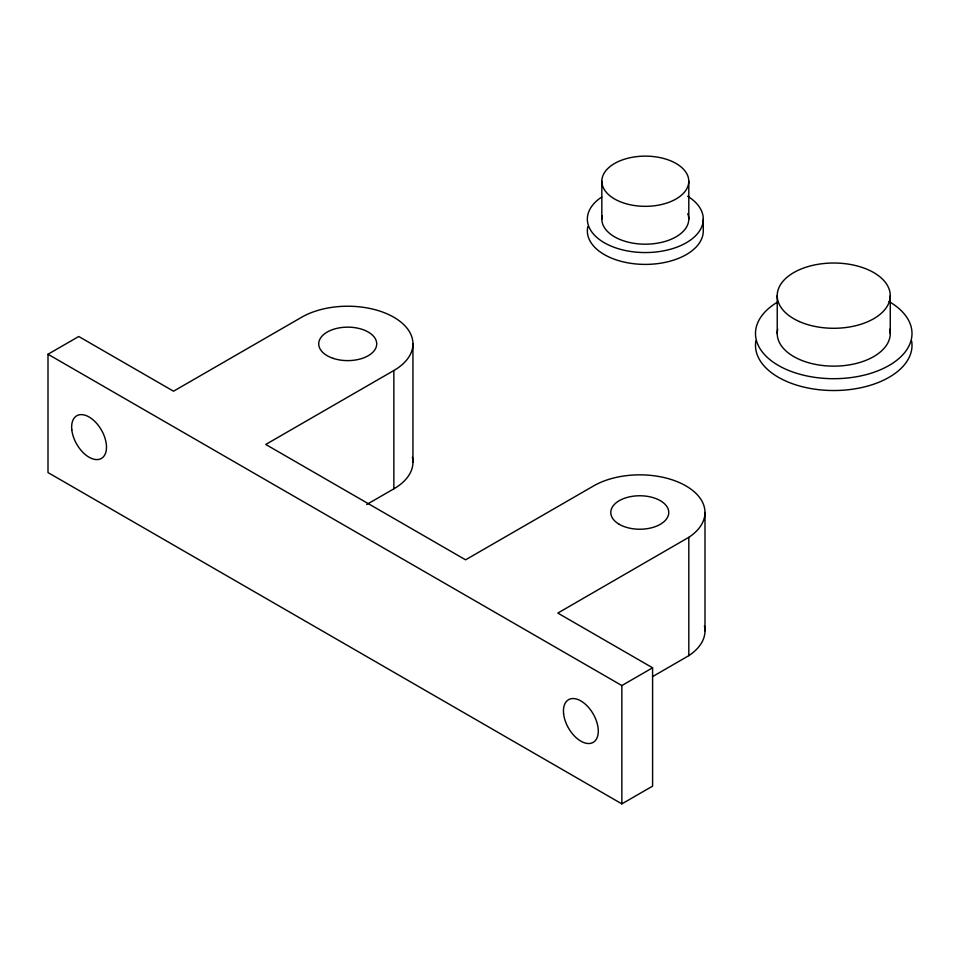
<?xml version="1.0" encoding="UTF-8"?>
<svg xmlns="http://www.w3.org/2000/svg" width="960" height="960" viewBox="0 0 960 960"><rect width="100%" height="100%" fill="white"/><g stroke="black" fill="none" stroke-linecap="round" stroke-linejoin="round"><path stroke-width="1.44" d="M393.852 370.512L265.752 444.456L465.576 559.824L593.676 485.88A65.208 37.656 0 0 1 684.36 485.016A65.208 37.656 0 0 1 688.812 537.324L557.808 613.08L652.596 667.8L652.596 786.132L621.852 803.88L48 472.56L48 354.24L78.744 336.492L173.532 391.212L301.62 317.256A65.208 37.656 0 0 1 393.852 317.256A65.208 37.656 0 0 1 393.852 370.512L393.852 488.832L366.672 504.516M48 354.24L621.852 685.548L652.596 667.8M652.5 676.656L688.812 655.644A65.208 37.656 0 0 0 704.436 625.908M890.268 295.656L890.268 333.516M777.228 295.656L777.228 333.516M705 512.496L705 630.828M703.284 219.084L703.284 230.928A57.972 33.468 0 0 1 641.52 264.324A57.972 33.468 0 0 1 587.844 226.56M688.788 181.224A43.476 25.104 0 0 1 623.568 202.968A43.476 25.104 0 0 1 623.568 159.492A43.476 25.104 0 0 1 688.788 181.224L688.788 219.084M688.812 537.324L688.812 655.644M621.852 685.548L621.852 803.88M601.836 181.224L601.836 219.084M412.944 343.884L412.944 462.216M412.392 457.296A65.208 37.656 0 0 1 393.852 488.832M889.08 301.572A78.252 45.18 0 0 1 889.08 365.46A78.252 45.18 0 0 1 778.404 365.46A78.252 45.18 0 0 1 778.404 301.572M911.628 340.92A78.252 45.18 0 0 1 833.748 390.528A78.252 45.18 0 0 1 755.868 340.92M889.776 329.256A56.52 32.628 0 0 1 833.748 366.144A56.52 32.628 0 0 1 777.708 329.256M687.624 196.212A57.972 33.468 0 0 1 686.304 242.76A57.972 33.468 0 0 1 605.688 243.516A57.972 33.468 0 0 1 601.728 197.028M687.756 213.66A43.476 25.104 0 0 1 647.208 244.164A43.476 25.104 0 0 1 602.208 215.808M71.796 429.768A24.636 14.22 60 0 0 99.672 459.192A24.636 14.22 60 0 0 95.736 422.376A24.636 14.22 60 0 0 71.796 429.768M563.592 713.7A24.636 14.22 60 0 0 591.468 743.124A24.636 14.22 60 0 0 587.532 706.308A24.636 14.22 60 0 0 563.592 713.7M619.284 524.328A28.98 16.728 0 0 0 667.776 516.828A28.98 16.728 0 0 0 632.28 496.332A28.98 16.728 0 0 0 619.284 524.328M333.24 358.38A28.98 16.728 0 0 0 376.716 343.884A28.98 16.728 0 0 0 333.24 329.388A28.98 16.728 0 0 0 333.24 358.38M799.332 321.54A56.52 32.628 0 0 0 889.776 299.916A56.52 32.628 0 0 0 812.112 265.5A56.52 32.628 0 0 0 799.332 321.54"/></g></svg>
